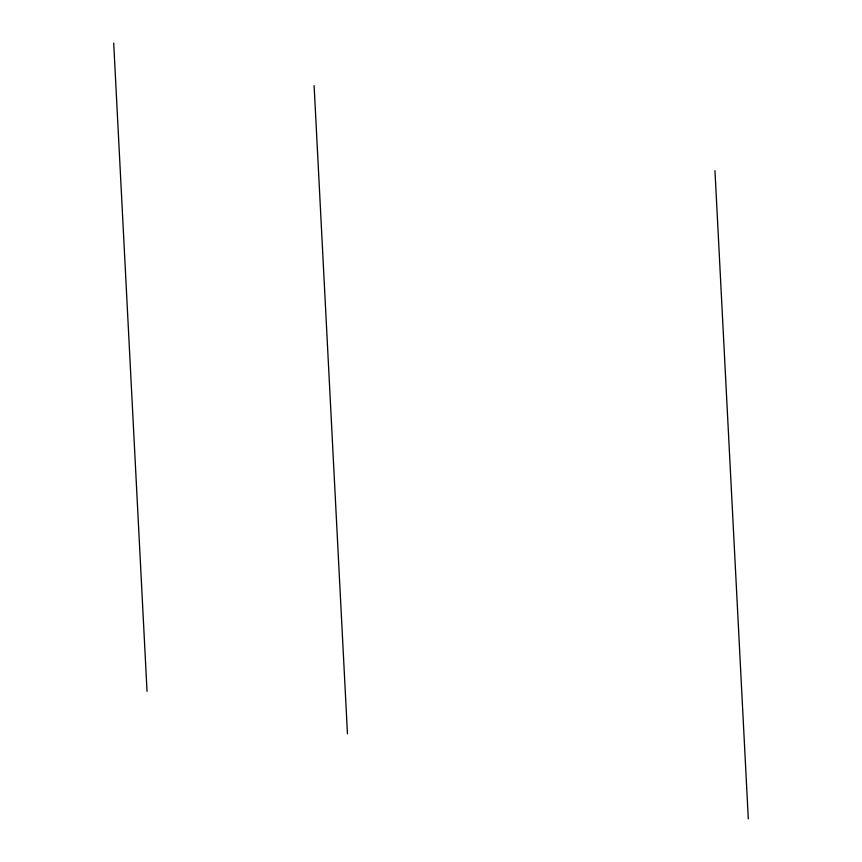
<?xml version="1.0" encoding="UTF-8"?>
<svg xmlns="http://www.w3.org/2000/svg" width="862" height="862" viewBox="0 0 862 862"><rect width="100%" height="100%" fill="white"/><g stroke="black" fill="none" stroke-linecap="round" stroke-linejoin="round"><path stroke-width="1.29" d="M714.964 170.676L748.302 818.9M314.113 85.629L347.461 733.853M113.698 43.1L147.036 691.324"/></g></svg>
